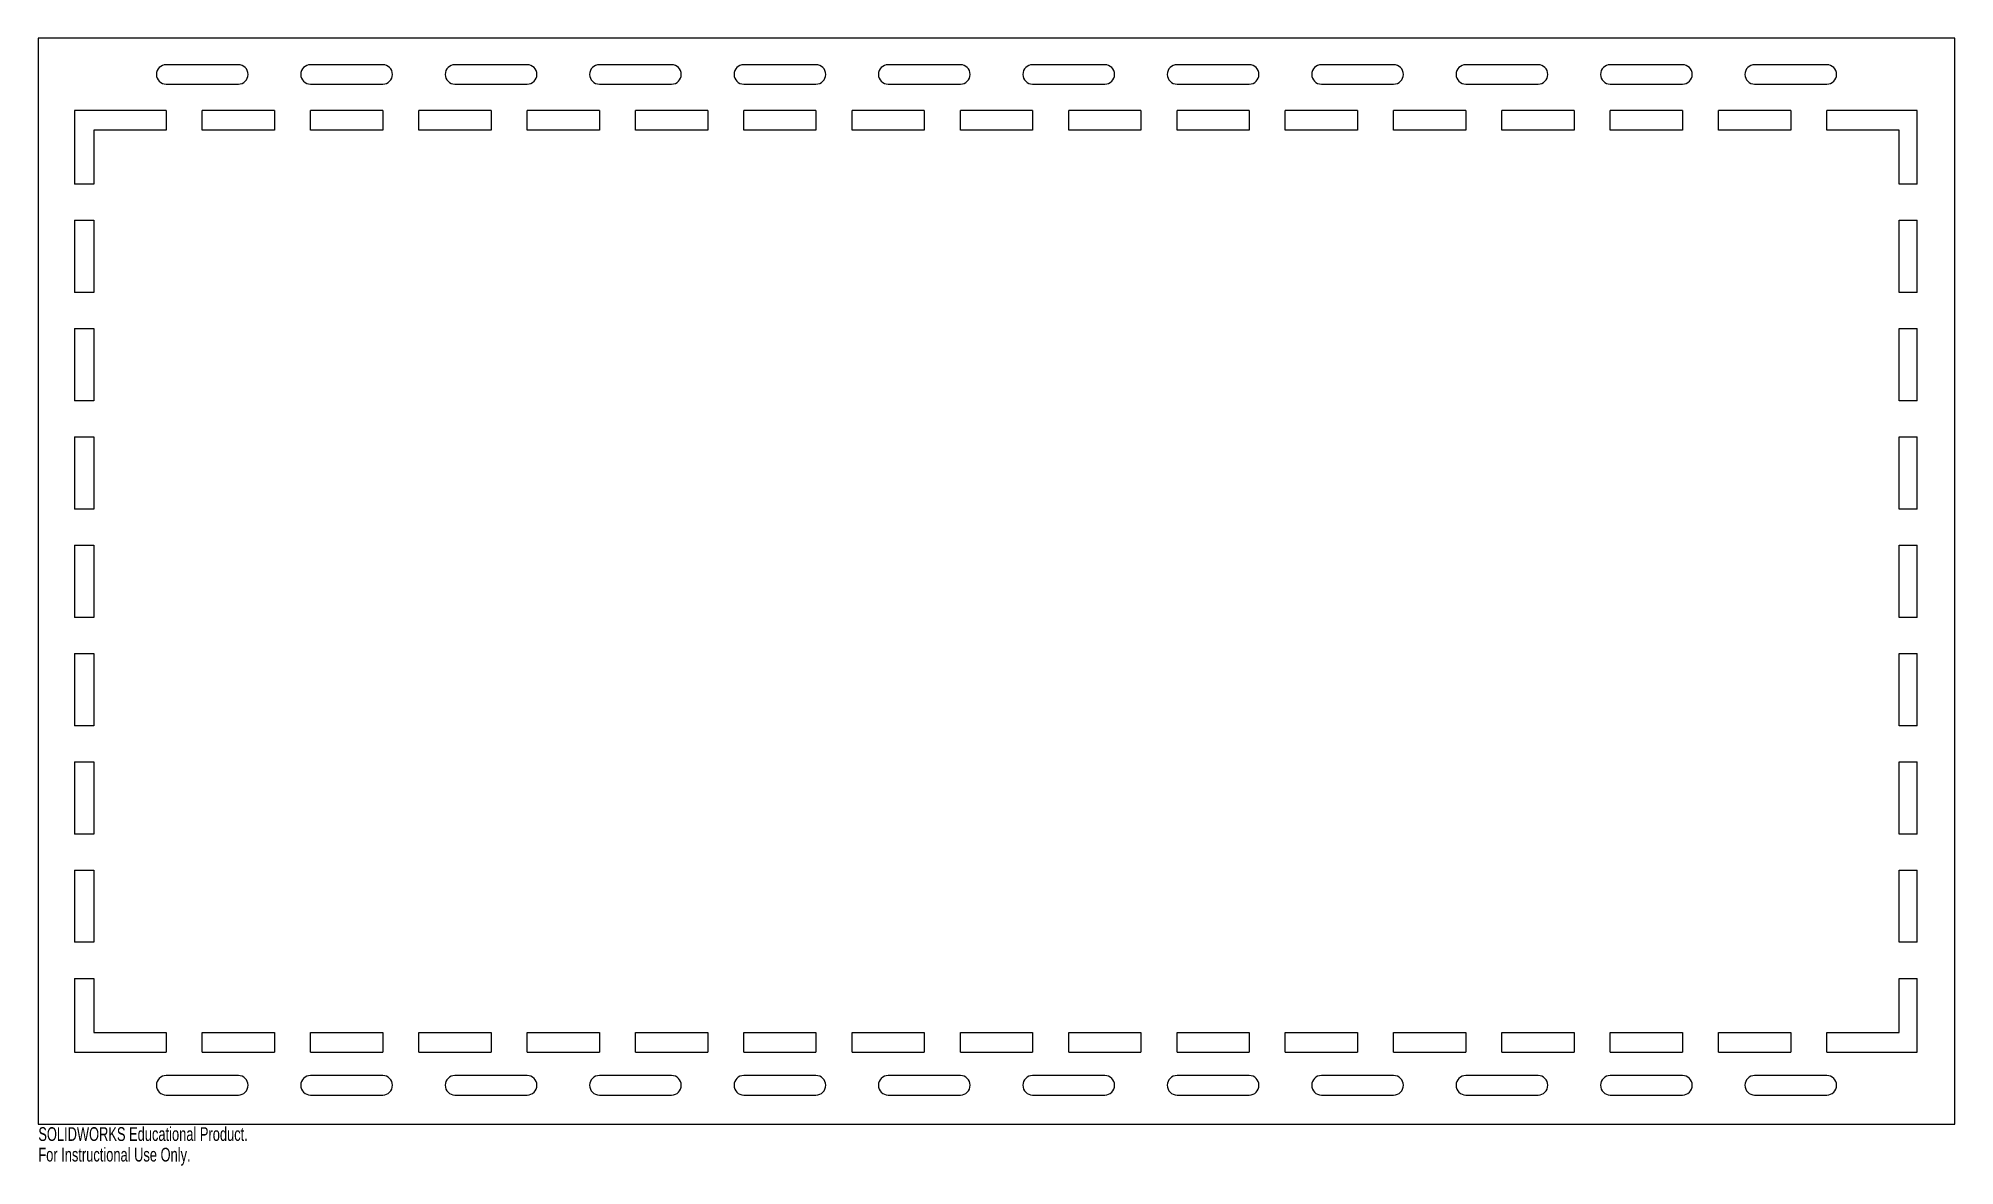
# Model space of a CAD drawing. Header units: millimetres. Extents: x -337 to 337, y -206 to 191.
import ezdxf

# ---------------------------------------------------------------- set-up
doc = ezdxf.new("R2010")
doc.units = ezdxf.units.MM
doc.styles.add('SLDTEXTSTYLE0', font='TXT', dxfattribs={"width": 0.7})

msp = doc.modelspace()

# ---------------------------------------------------------------- linework, layer by layer
at = {"color": 7, "linetype": 'Continuous', "lineweight": 25}
for p, q in [((-337.058, 191.008), (-337.058, -191.008)), ((337.058, 191.008), (-337.058, 191.008)), ((337.058, -191.008), (337.058, 191.008)), ((-266.7, 181.737), (-292.1, 181.737)), ((-215.9, 181.737), (-241.3, 181.737)), ((-165.1, 181.737), (-190.5, 181.737)), ((-114.3, 181.737), (-139.7, 181.737)), ((-63.5, 181.737), (-88.9, 181.737)), ((-12.7, 181.737), (-38.1, 181.737)), ((38.1, 181.737), (12.7, 181.737)), ((88.9, 181.737), (63.5, 181.737)), ((139.7, 181.737), (114.3, 181.737)), ((190.5, 181.737), (165.1, 181.737)), ((241.3, 181.737), (215.9, 181.737)), ((292.1, 181.737), (266.7, 181.737)), ((-292.1, 174.879), (-266.7, 174.879)), ((-241.3, 174.879), (-215.9, 174.879)), ((-190.5, 174.879), (-165.1, 174.879)), ((-139.7, 174.879), (-114.3, 174.879)), ((-88.9, 174.879), (-63.5, 174.879)), ((-38.1, 174.879), (-12.7, 174.879)), ((12.7, 174.879), (38.1, 174.879)), ((63.5, 174.879), (88.9, 174.879)), ((114.3, 174.879), (139.7, 174.879)), ((165.1, 174.879), (190.5, 174.879)), ((215.9, 174.879), (241.3, 174.879)), ((266.7, 174.879), (292.1, 174.879)), ((-292.1, 165.608), (-324.358, 165.608)), ((-324.358, 165.608), (-324.358, 139.7)), ((-292.1, 165.608), (-292.1, 158.75)), ((-254, 165.608), (-279.4, 165.608)), ((-279.4, 158.75), (-279.4, 165.608)), ((-254, 165.608), (-254, 158.75)), ((-215.9, 165.608), (-241.3, 165.608)), ((-241.3, 158.75), (-241.3, 165.608)), ((-215.9, 165.608), (-215.9, 158.75)), ((-177.8, 165.608), (-203.2, 165.608)), ((-203.2, 158.75), (-203.2, 165.608)), ((-177.8, 165.608), (-177.8, 158.75)), ((-139.7, 165.608), (-165.1, 165.608)), ((-165.1, 158.75), (-165.1, 165.608)), ((-139.7, 165.608), (-139.7, 158.75)), ((-101.6, 165.608), (-127, 165.608)), ((-127, 158.75), (-127, 165.608)), ((-101.6, 165.608), (-101.6, 158.75)), ((-63.5, 165.608), (-88.9, 165.608)), ((-88.9, 158.75), (-88.9, 165.608)), ((-63.5, 165.608), (-63.5, 158.75)), ((-25.4, 165.608), (-50.8, 165.608)), ((-50.8, 158.75), (-50.8, 165.608)), ((-25.4, 165.608), (-25.4, 158.75)), ((12.7, 165.608), (-12.7, 165.608)), ((-12.7, 158.75), (-12.7, 165.608)), ((12.7, 165.608), (12.7, 158.75)), ((50.8, 165.608), (25.4, 165.608)), ((25.4, 158.75), (25.4, 165.608)), ((50.8, 165.608), (50.8, 158.75)), ((88.9, 165.608), (63.5, 165.608)), ((63.5, 158.75), (63.5, 165.608)), ((88.9, 165.608), (88.9, 158.75)), ((127, 165.608), (101.6, 165.608)), ((101.6, 158.75), (101.6, 165.608)), ((127, 165.608), (127, 158.75)), ((165.1, 165.608), (139.7, 165.608)), ((139.7, 158.75), (139.7, 165.608)), ((165.1, 165.608), (165.1, 158.75)), ((203.2, 165.608), (177.8, 165.608)), ((177.8, 158.75), (177.8, 165.608)), ((203.2, 165.608), (203.2, 158.75)), ((241.3, 165.608), (215.9, 165.608)), ((215.9, 158.75), (215.9, 165.608)), ((241.3, 165.608), (241.3, 158.75)), ((279.4, 165.608), (254, 165.608)), ((254, 158.75), (254, 165.608)), ((279.4, 165.608), (279.4, 158.75)), ((292.1, 158.75), (292.1, 165.608)), ((323.85, 165.608), (292.1, 165.608)), ((323.85, 139.7), (323.85, 165.608)), ((-292.1, 158.75), (-317.5, 158.75)), ((-317.5, 158.75), (-317.5, 139.7)), ((-254, 158.75), (-279.4, 158.75)), ((-215.9, 158.75), (-241.3, 158.75)), ((-177.8, 158.75), (-203.2, 158.75)), ((-139.7, 158.75), (-165.1, 158.75)), ((-101.6, 158.75), (-127, 158.75)), ((-63.5, 158.75), (-88.9, 158.75)), ((-25.4, 158.75), (-50.8, 158.75)), ((12.7, 158.75), (-12.7, 158.75)), ((50.8, 158.75), (25.4, 158.75)), ((88.9, 158.75), (63.5, 158.75)), ((127, 158.75), (101.6, 158.75)), ((165.1, 158.75), (139.7, 158.75)), ((203.2, 158.75), (177.8, 158.75)), ((241.3, 158.75), (215.9, 158.75)), ((279.4, 158.75), (254, 158.75)), ((317.5, 158.75), (292.1, 158.75)), ((317.5, 139.7), (317.5, 158.75)), ((-317.5, 139.7), (-324.358, 139.7)), ((323.85, 139.7), (317.5, 139.7)), ((-324.358, 127), (-324.358, 101.6)), ((-324.358, 127), (-317.5, 127)), ((-317.5, 127), (-317.5, 101.6)), ((317.5, 127), (323.85, 127)), ((317.5, 101.6), (317.5, 127)), ((323.85, 101.6), (323.85, 127)), ((-317.5, 101.6), (-324.358, 101.6)), ((323.85, 101.6), (317.5, 101.6)), ((-324.358, 88.9), (-324.358, 63.5)), ((-324.358, 88.9), (-317.5, 88.9)), ((-317.5, 88.9), (-317.5, 63.5)), ((317.5, 88.9), (323.85, 88.9)), ((317.5, 63.5), (317.5, 88.9)), ((323.85, 63.5), (323.85, 88.9)), ((-317.5, 63.5), (-324.358, 63.5)), ((323.85, 63.5), (317.5, 63.5)), ((-324.358, 50.8), (-324.358, 25.4)), ((-324.358, 50.8), (-317.5, 50.8)), ((-317.5, 50.8), (-317.5, 25.4)), ((317.5, 50.8), (323.85, 50.8)), ((317.5, 25.4), (317.5, 50.8)), ((323.85, 25.4), (323.85, 50.8)), ((-317.5, 25.4), (-324.358, 25.4)), ((323.85, 25.4), (317.5, 25.4)), ((-324.358, 12.7), (-324.358, -12.7)), ((-324.358, 12.7), (-317.5, 12.7)), ((-317.5, 12.7), (-317.5, -12.7)), ((317.5, 12.7), (323.85, 12.7)), ((317.5, -12.7), (317.5, 12.7)), ((323.85, -12.7), (323.85, 12.7)), ((-317.5, -12.7), (-324.358, -12.7)), ((323.85, -12.7), (317.5, -12.7)), ((-324.358, -25.4), (-324.358, -50.8)), ((-324.358, -25.4), (-317.5, -25.4)), ((-317.5, -25.4), (-317.5, -50.8)), ((317.5, -25.4), (323.85, -25.4)), ((317.5, -50.8), (317.5, -25.4)), ((323.85, -50.8), (323.85, -25.4)), ((-317.5, -50.8), (-324.358, -50.8)), ((323.85, -50.8), (317.5, -50.8)), ((-324.358, -63.5), (-324.358, -88.9)), ((-324.358, -63.5), (-317.5, -63.5)), ((-317.5, -63.5), (-317.5, -88.9)), ((317.5, -63.5), (323.85, -63.5)), ((317.5, -88.9), (317.5, -63.5)), ((323.85, -88.9), (323.85, -63.5)), ((-317.5, -88.9), (-324.358, -88.9)), ((323.85, -88.9), (317.5, -88.9)), ((-324.358, -101.6), (-324.358, -127)), ((-324.358, -101.6), (-317.5, -101.6)), ((-317.5, -101.6), (-317.5, -127)), ((317.5, -101.6), (323.85, -101.6)), ((317.5, -127), (317.5, -101.6)), ((323.85, -127), (323.85, -101.6)), ((-317.5, -127), (-324.358, -127)), ((323.85, -127), (317.5, -127)), ((-324.358, -139.7), (-324.358, -165.608)), ((-324.358, -139.7), (-317.5, -139.7)), ((-317.5, -139.7), (-317.5, -158.75)), ((317.5, -139.7), (323.85, -139.7)), ((317.5, -158.75), (317.5, -139.7)), ((323.85, -165.608), (323.85, -139.7)), ((-317.5, -158.75), (-292.1, -158.75)), ((-292.1, -158.75), (-292.1, -165.608)), ((-279.4, -165.608), (-279.4, -158.75)), ((-279.4, -158.75), (-254, -158.75)), ((-254, -158.75), (-254, -165.608)), ((-241.3, -165.608), (-241.3, -158.75)), ((-241.3, -158.75), (-215.9, -158.75)), ((-215.9, -158.75), (-215.9, -165.608)), ((-203.2, -165.608), (-203.2, -158.75)), ((-203.2, -158.75), (-177.8, -158.75)), ((-177.8, -158.75), (-177.8, -165.608)), ((-165.1, -165.608), (-165.1, -158.75)), ((-165.1, -158.75), (-139.7, -158.75)), ((-139.7, -158.75), (-139.7, -165.608)), ((-127, -165.608), (-127, -158.75)), ((-127, -158.75), (-101.6, -158.75)), ((-101.6, -158.75), (-101.6, -165.608)), ((-88.9, -165.608), (-88.9, -158.75)), ((-88.9, -158.75), (-63.5, -158.75)), ((-63.5, -158.75), (-63.5, -165.608)), ((-50.8, -165.608), (-50.8, -158.75)), ((-50.8, -158.75), (-25.4, -158.75)), ((-25.4, -158.75), (-25.4, -165.608)), ((-12.7, -165.608), (-12.7, -158.75)), ((-12.7, -158.75), (12.7, -158.75)), ((12.7, -158.75), (12.7, -165.608)), ((25.4, -165.608), (25.4, -158.75)), ((25.4, -158.75), (50.8, -158.75)), ((50.8, -158.75), (50.8, -165.608)), ((63.5, -165.608), (63.5, -158.75)), ((63.5, -158.75), (88.9, -158.75)), ((88.9, -158.75), (88.9, -165.608)), ((101.6, -165.608), (101.6, -158.75)), ((101.6, -158.75), (127, -158.75)), ((127, -158.75), (127, -165.608)), ((139.7, -165.608), (139.7, -158.75)), ((139.7, -158.75), (165.1, -158.75)), ((165.1, -158.75), (165.1, -165.608)), ((177.8, -165.608), (177.8, -158.75)), ((177.8, -158.75), (203.2, -158.75)), ((203.2, -158.75), (203.2, -165.608)), ((215.9, -165.608), (215.9, -158.75)), ((215.9, -158.75), (241.3, -158.75)), ((241.3, -158.75), (241.3, -165.608)), ((254, -165.608), (254, -158.75)), ((254, -158.75), (279.4, -158.75)), ((279.4, -158.75), (279.4, -165.608)), ((292.1, -165.608), (292.1, -158.75)), ((292.1, -158.75), (317.5, -158.75)), ((-324.358, -165.608), (-292.1, -165.608)), ((-279.4, -165.608), (-254, -165.608)), ((-241.3, -165.608), (-215.9, -165.608)), ((-203.2, -165.608), (-177.8, -165.608)), ((-165.1, -165.608), (-139.7, -165.608)), ((-127, -165.608), (-101.6, -165.608)), ((-88.9, -165.608), (-63.5, -165.608)), ((-50.8, -165.608), (-25.4, -165.608)), ((-12.7, -165.608), (12.7, -165.608)), ((25.4, -165.608), (50.8, -165.608)), ((63.5, -165.608), (88.9, -165.608)), ((101.6, -165.608), (127, -165.608)), ((139.7, -165.608), (165.1, -165.608)), ((177.8, -165.608), (203.2, -165.608)), ((215.9, -165.608), (241.3, -165.608)), ((254, -165.608), (279.4, -165.608)), ((292.1, -165.608), (323.85, -165.608)), ((-266.7, -173.863), (-292.1, -173.863)), ((-215.9, -173.863), (-241.3, -173.863)), ((-165.1, -173.863), (-190.5, -173.863)), ((-114.3, -173.863), (-139.7, -173.863)), ((-63.5, -173.863), (-88.9, -173.863)), ((-12.7, -173.863), (-38.1, -173.863)), ((38.1, -173.863), (12.7, -173.863)), ((88.9, -173.863), (63.5, -173.863)), ((139.7, -173.863), (114.3, -173.863)), ((190.5, -173.863), (165.1, -173.863)), ((241.3, -173.863), (215.9, -173.863)), ((292.1, -173.863), (266.7, -173.863)), ((-292.1, -180.721), (-266.7, -180.721)), ((-241.3, -180.721), (-215.9, -180.721)), ((-190.5, -180.721), (-165.1, -180.721)), ((-139.7, -180.721), (-114.3, -180.721)), ((-88.9, -180.721), (-63.5, -180.721)), ((-38.1, -180.721), (-12.7, -180.721)), ((12.7, -180.721), (38.1, -180.721)), ((63.5, -180.721), (88.9, -180.721)), ((114.3, -180.721), (139.7, -180.721)), ((165.1, -180.721), (190.5, -180.721)), ((215.9, -180.721), (241.3, -180.721)), ((266.7, -180.721), (292.1, -180.721)), ((-337.058, -191.008), (337.058, -191.008))]:
    msp.add_line(p, q, dxfattribs=at)
for centre, start, end in [((-292.1, 178.308), 90, 270), ((-266.7, 178.308), 270, 90), ((-241.3, 178.308), 90, 270), ((-215.9, 178.308), 270, 90), ((-190.5, 178.308), 90, 270), ((-165.1, 178.308), 270, 90), ((-139.7, 178.308), 90, 270), ((-114.3, 178.308), 270, 90), ((-88.9, 178.308), 90, 270), ((-63.5, 178.308), 270, 90), ((-38.1, 178.308), 90, 270), ((-12.7, 178.308), 270, 90), ((12.7, 178.308), 90, 270), ((38.1, 178.308), 270, 90), ((63.5, 178.308), 90, 270), ((88.9, 178.308), 270, 90), ((114.3, 178.308), 90, 270), ((139.7, 178.308), 270, 90), ((165.1, 178.308), 90, 270), ((190.5, 178.308), 270, 90), ((215.9, 178.308), 90, 270), ((241.3, 178.308), 270, 90), ((266.7, 178.308), 90, 270), ((292.1, 178.308), 270, 90), ((-292.1, -177.292), 90, 270), ((-266.7, -177.292), 270, 90), ((-241.3, -177.292), 90, 270), ((-215.9, -177.292), 270, 90), ((-190.5, -177.292), 90, 270), ((-165.1, -177.292), 270, 90), ((-139.7, -177.292), 90, 270), ((-114.3, -177.292), 270, 90), ((-88.9, -177.292), 90, 270), ((-63.5, -177.292), 270, 90), ((-38.1, -177.292), 90, 270), ((-12.7, -177.292), 270, 90), ((12.7, -177.292), 90, 270), ((38.1, -177.292), 270, 90), ((63.5, -177.292), 90, 270), ((88.9, -177.292), 270, 90), ((114.3, -177.292), 90, 270), ((139.7, -177.292), 270, 90), ((165.1, -177.292), 90, 270), ((190.5, -177.292), 270, 90), ((215.9, -177.292), 90, 270), ((241.3, -177.292), 270, 90), ((266.7, -177.292), 90, 270), ((292.1, -177.292), 270, 90)]:
    msp.add_arc(centre, 3.429, start, end, dxfattribs=at)

# ---------------------------------------------------------------- texts
at = {"color": 7, "linetype": 'Continuous', "char_height": 4.83362, "attachment_point": 1, "style": 'SLDTEXTSTYLE0'}
for s, insert in [('SOLIDWORKS Educational Product.', (-337.058, -192.028)), ('For Instructional Use Only.', (-337.058, -199.278))]:
    msp.add_mtext(s, dxfattribs=dict(at, insert=insert))

doc.saveas('drawing.dxf')
